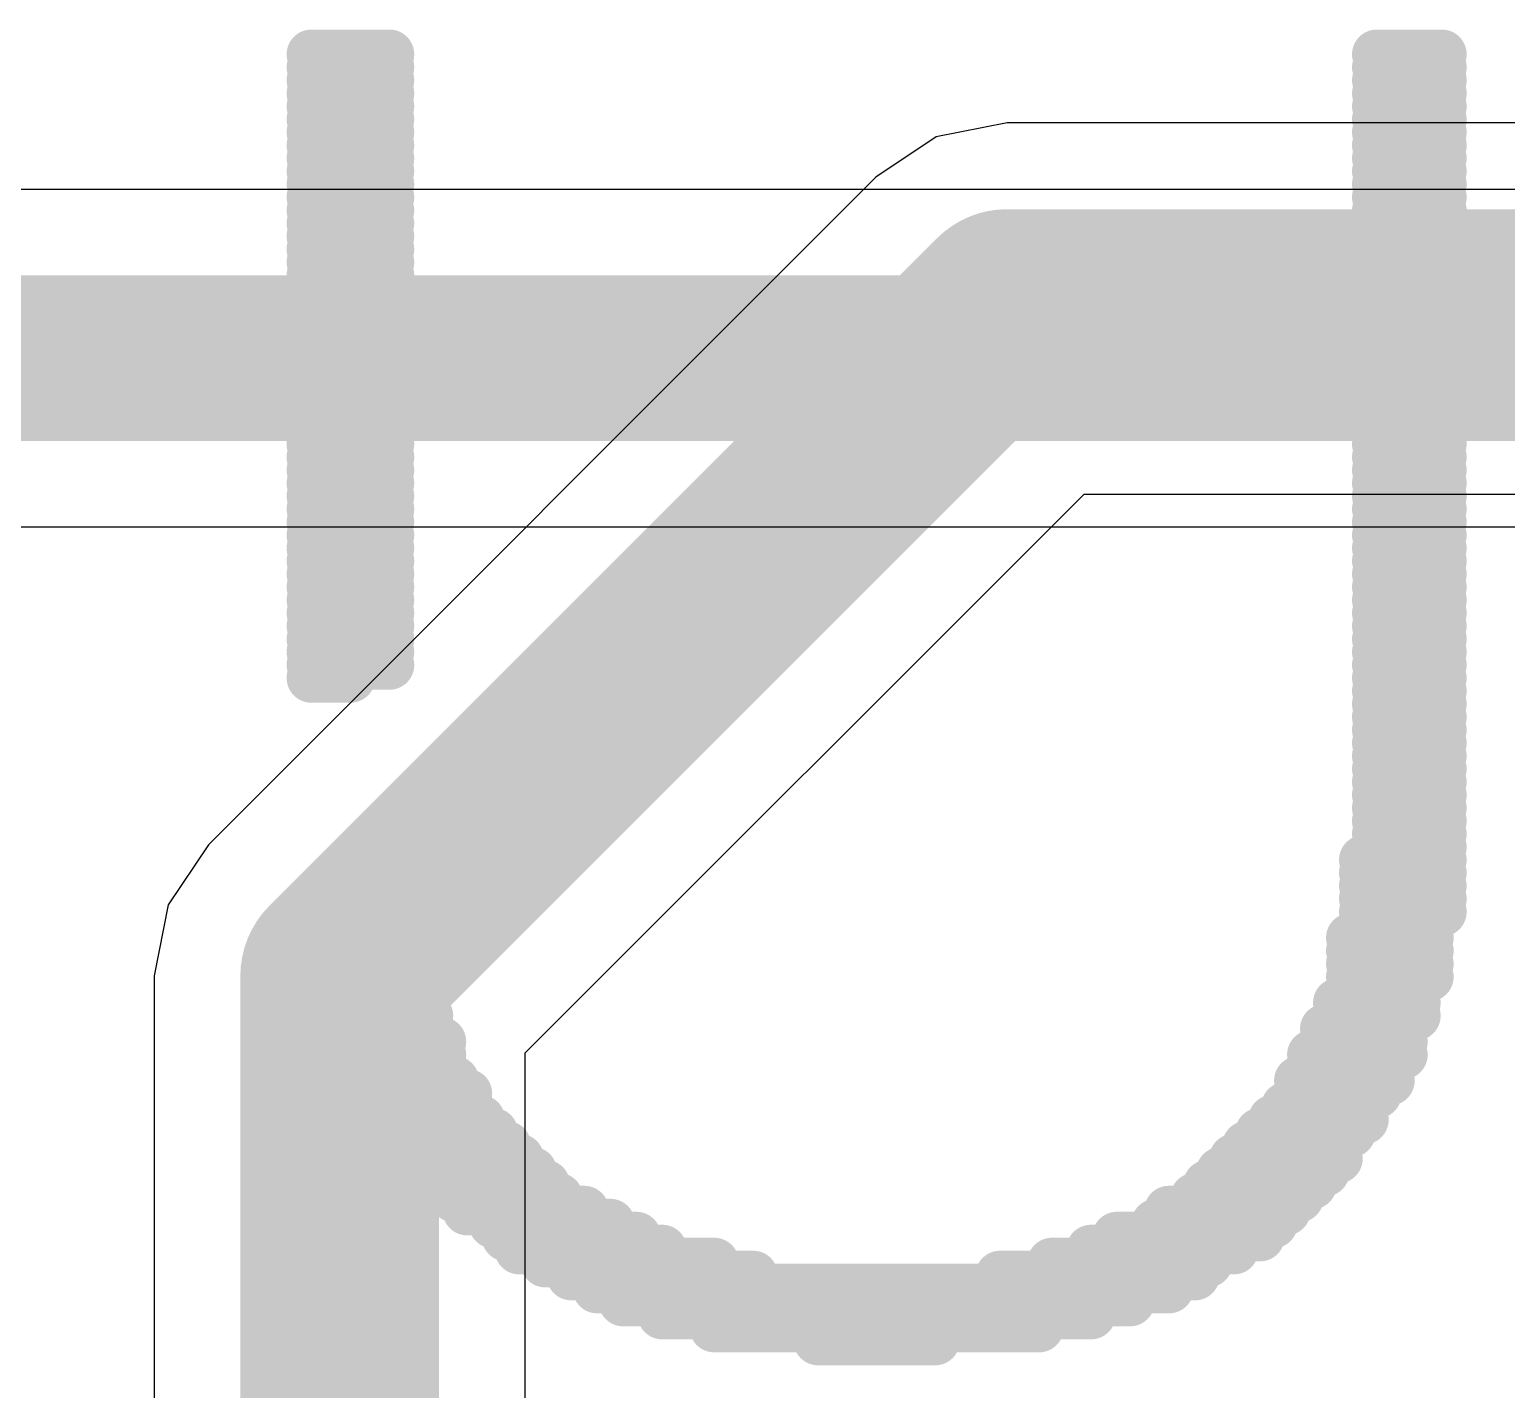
# Model space of a CAD drawing. Header units: inches. Extents: x -0.2 to 15.8, y 0 to 3.5.
# Drawn here: x 0.6359 to 0.7252, y 0.1697 to 0.2519 of the extents above; entities that cross this region are included whole.
import ezdxf

# ---------------------------------------------------------------- set-up
doc = ezdxf.new("R2010")
doc.units = ezdxf.units.IN
doc.header["$MEASUREMENT"] = 0
for name, color, linetype in [('Bottom Layer', 5, 'Continuous'), ('Bottom Overlay', 54, 'Continuous'), ('Signal_2', 76, 'Continuous')]:
    doc.layers.add(name, color=color, linetype=linetype)

msp = doc.modelspace()

# ---------------------------------------------------------------- linework, layer by layer
at = {"layer": 'Bottom Layer'}
for p, q in [((0.695001, 0.246216), (0.690709, 0.245362)), ((1.148355, 0.246216), (0.695001, 0.246216)), ((0.695001, 0.246216), (0.695001, 0.246216)), ((0.690709, 0.245362), (0.68707, 0.242931)), ((0.68707, 0.24293), (0.646737, 0.202597)), ((0.68707, 0.242931), (0.68707, 0.24293)), ((0.665883, 0.190021), (0.699646, 0.223784)), ((0.699646, 0.223784), (1.153, 0.223784)), ((0.646737, 0.202597), (0.644306, 0.198959)), ((0.644306, 0.198959), (0.643452, 0.194667)), ((0.643452, 0.194667), (0.643452, 0.194666)), ((0.643452, 0.194666), (0.643452, 0.136559)), ((0.665883, 0.136559), (0.665883, 0.190021))]:
    msp.add_line(p, q, dxfattribs=at)
for points in [[(0.654667, 0.194667, 0.012, 0.012, 0), (0.695001, 0.235, 0.012, 0.012, 0)], [(0.695001, 0.235, 0.012, 0.012, 0), (1.153001, 0.235, 0.012, 0.012, 0)], [(0.654667, 0.124, 0.012, 0.012, 0), (0.654667, 0.194667, 0.012, 0.012, 0)]]:
    msp.add_lwpolyline(points, format="xyseb", dxfattribs=at)
for points in [[(0.692001, 0.235, 0.006, 0.006, 1), (0.698001, 0.235, 0.006, 0.006, 1)], [(0.692001, 0.235, 0.006, 0.006, 1), (0.698001, 0.235, 0.006, 0.006, 1)], [(0.651667, 0.194667, 0.006, 0.006, 1), (0.657667, 0.194667, 0.006, 0.006, 1)], [(0.651667, 0.194667, 0.006, 0.006, 1), (0.657667, 0.194667, 0.006, 0.006, 1)]]:
    msp.add_lwpolyline(points, format="xyseb", close=True, dxfattribs=at)
at = {"layer": 'Bottom Overlay'}
for points in [[(0.652963, 0.250355, 0.003, 0.003, 0), (0.657674, 0.250355, 0.003, 0.003, 0)], [(0.717337, 0.250355, 0.003, 0.003, 0), (0.721262, 0.250355, 0.003, 0.003, 0)], [(0.652963, 0.24957, 0.003, 0.003, 0), (0.657674, 0.24957, 0.003, 0.003, 0)], [(0.717337, 0.24957, 0.003, 0.003, 0), (0.721262, 0.24957, 0.003, 0.003, 0)], [(0.652963, 0.248785, 0.003, 0.003, 0), (0.657674, 0.248785, 0.003, 0.003, 0)], [(0.717337, 0.248785, 0.003, 0.003, 0), (0.721262, 0.248785, 0.003, 0.003, 0)], [(0.652963, 0.248, 0.003, 0.003, 0), (0.657674, 0.248, 0.003, 0.003, 0)], [(0.717337, 0.248, 0.003, 0.003, 0), (0.721262, 0.248, 0.003, 0.003, 0)], [(0.652963, 0.247215, 0.003, 0.003, 0), (0.657674, 0.247215, 0.003, 0.003, 0)], [(0.717337, 0.247215, 0.003, 0.003, 0), (0.721262, 0.247215, 0.003, 0.003, 0)], [(0.652963, 0.24643, 0.003, 0.003, 0), (0.657674, 0.24643, 0.003, 0.003, 0)], [(0.717337, 0.24643, 0.003, 0.003, 0), (0.721262, 0.24643, 0.003, 0.003, 0)], [(0.652963, 0.245645, 0.003, 0.003, 0), (0.657674, 0.245645, 0.003, 0.003, 0)], [(0.652963, 0.24486, 0.003, 0.003, 0), (0.657674, 0.24486, 0.003, 0.003, 0)], [(0.717337, 0.245645, 0.003, 0.003, 0), (0.721262, 0.245645, 0.003, 0.003, 0)], [(0.717337, 0.24486, 0.003, 0.003, 0), (0.721262, 0.24486, 0.003, 0.003, 0)], [(0.652963, 0.244075, 0.003, 0.003, 0), (0.657674, 0.244075, 0.003, 0.003, 0)], [(0.717337, 0.244075, 0.003, 0.003, 0), (0.721262, 0.244075, 0.003, 0.003, 0)], [(0.652963, 0.24329, 0.003, 0.003, 0), (0.657674, 0.24329, 0.003, 0.003, 0)], [(0.717337, 0.24329, 0.003, 0.003, 0), (0.721262, 0.24329, 0.003, 0.003, 0)], [(0.652963, 0.242505, 0.003, 0.003, 0), (0.657674, 0.242505, 0.003, 0.003, 0)], [(0.717337, 0.242505, 0.003, 0.003, 0), (0.721262, 0.242505, 0.003, 0.003, 0)], [(0.652963, 0.24172, 0.003, 0.003, 0), (0.657674, 0.24172, 0.003, 0.003, 0)], [(0.717337, 0.24172, 0.003, 0.003, 0), (0.721262, 0.24172, 0.003, 0.003, 0)], [(0.652963, 0.240935, 0.003, 0.003, 0), (0.657674, 0.240935, 0.003, 0.003, 0)], [(0.717337, 0.240935, 0.003, 0.003, 0), (0.721262, 0.240935, 0.003, 0.003, 0)], [(0.652963, 0.24015, 0.003, 0.003, 0), (0.657674, 0.24015, 0.003, 0.003, 0)], [(0.717337, 0.24015, 0.003, 0.003, 0), (0.721262, 0.24015, 0.003, 0.003, 0)], [(0.652963, 0.239365, 0.003, 0.003, 0), (0.657674, 0.239365, 0.003, 0.003, 0)], [(0.652963, 0.238579, 0.003, 0.003, 0), (0.657674, 0.238579, 0.003, 0.003, 0)], [(0.717337, 0.239365, 0.003, 0.003, 0), (0.721262, 0.239365, 0.003, 0.003, 0)], [(0.652963, 0.237794, 0.003, 0.003, 0), (0.657674, 0.237794, 0.003, 0.003, 0)], [(0.652963, 0.237009, 0.003, 0.003, 0), (0.657674, 0.237009, 0.003, 0.003, 0)], [(0.652963, 0.236224, 0.003, 0.003, 0), (0.657674, 0.236224, 0.003, 0.003, 0)], [(0.652963, 0.235439, 0.003, 0.003, 0), (0.657674, 0.235439, 0.003, 0.003, 0)], [(0.652963, 0.234654, 0.003, 0.003, 0), (0.657674, 0.234654, 0.003, 0.003, 0)], [(0.652963, 0.233869, 0.003, 0.003, 0), (0.657674, 0.233869, 0.003, 0.003, 0)], [(0.652963, 0.233084, 0.003, 0.003, 0), (0.657674, 0.233084, 0.003, 0.003, 0)], [(0.652963, 0.232299, 0.003, 0.003, 0), (0.657674, 0.232299, 0.003, 0.003, 0)], [(0.652963, 0.231514, 0.003, 0.003, 0), (0.657674, 0.231514, 0.003, 0.003, 0)], [(0.652963, 0.230729, 0.003, 0.003, 0), (0.657674, 0.230729, 0.003, 0.003, 0)], [(0.652963, 0.229944, 0.003, 0.003, 0), (0.657674, 0.229944, 0.003, 0.003, 0)], [(0.652963, 0.229159, 0.003, 0.003, 0), (0.657674, 0.229159, 0.003, 0.003, 0)], [(0.652963, 0.228374, 0.003, 0.003, 0), (0.657674, 0.228374, 0.003, 0.003, 0)], [(0.717337, 0.228374, 0.003, 0.003, 0), (0.721262, 0.228374, 0.003, 0.003, 0)], [(0.652963, 0.227589, 0.003, 0.003, 0), (0.657674, 0.227589, 0.003, 0.003, 0)], [(0.717337, 0.227589, 0.003, 0.003, 0), (0.721262, 0.227589, 0.003, 0.003, 0)], [(0.652963, 0.226804, 0.003, 0.003, 0), (0.657674, 0.226804, 0.003, 0.003, 0)], [(0.717337, 0.226804, 0.003, 0.003, 0), (0.721262, 0.226804, 0.003, 0.003, 0)], [(0.652963, 0.226019, 0.003, 0.003, 0), (0.657674, 0.226019, 0.003, 0.003, 0)], [(0.652963, 0.225234, 0.003, 0.003, 0), (0.657674, 0.225234, 0.003, 0.003, 0)], [(0.717337, 0.226019, 0.003, 0.003, 0), (0.721262, 0.226019, 0.003, 0.003, 0)], [(0.717337, 0.225234, 0.003, 0.003, 0), (0.721262, 0.225234, 0.003, 0.003, 0)], [(0.652963, 0.224449, 0.003, 0.003, 0), (0.657674, 0.224449, 0.003, 0.003, 0)], [(0.717337, 0.224449, 0.003, 0.003, 0), (0.721262, 0.224449, 0.003, 0.003, 0)], [(0.652963, 0.223664, 0.003, 0.003, 0), (0.657674, 0.223664, 0.003, 0.003, 0)], [(0.717337, 0.223664, 0.003, 0.003, 0), (0.721262, 0.223664, 0.003, 0.003, 0)], [(0.652963, 0.222879, 0.003, 0.003, 0), (0.657674, 0.222879, 0.003, 0.003, 0)], [(0.717337, 0.222879, 0.003, 0.003, 0), (0.721262, 0.222879, 0.003, 0.003, 0)], [(0.652963, 0.222093, 0.003, 0.003, 0), (0.657674, 0.222093, 0.003, 0.003, 0)], [(0.717337, 0.222093, 0.003, 0.003, 0), (0.721262, 0.222093, 0.003, 0.003, 0)], [(0.652963, 0.221308, 0.003, 0.003, 0), (0.657674, 0.221308, 0.003, 0.003, 0)], [(0.717337, 0.221308, 0.003, 0.003, 0), (0.721262, 0.221308, 0.003, 0.003, 0)], [(0.652963, 0.220523, 0.003, 0.003, 0), (0.657674, 0.220523, 0.003, 0.003, 0)], [(0.717337, 0.220523, 0.003, 0.003, 0), (0.721262, 0.220523, 0.003, 0.003, 0)], [(0.652963, 0.219738, 0.003, 0.003, 0), (0.657674, 0.219738, 0.003, 0.003, 0)], [(0.652963, 0.218953, 0.003, 0.003, 0), (0.657674, 0.218953, 0.003, 0.003, 0)], [(0.717337, 0.219738, 0.003, 0.003, 0), (0.721262, 0.219738, 0.003, 0.003, 0)], [(0.717337, 0.218953, 0.003, 0.003, 0), (0.721262, 0.218953, 0.003, 0.003, 0)], [(0.652963, 0.218168, 0.003, 0.003, 0), (0.657674, 0.218168, 0.003, 0.003, 0)], [(0.717337, 0.218168, 0.003, 0.003, 0), (0.721262, 0.218168, 0.003, 0.003, 0)], [(0.652963, 0.217383, 0.003, 0.003, 0), (0.657674, 0.217383, 0.003, 0.003, 0)], [(0.717337, 0.217383, 0.003, 0.003, 0), (0.721262, 0.217383, 0.003, 0.003, 0)], [(0.652963, 0.216598, 0.003, 0.003, 0), (0.657674, 0.216598, 0.003, 0.003, 0)], [(0.717337, 0.216598, 0.003, 0.003, 0), (0.721262, 0.216598, 0.003, 0.003, 0)], [(0.652963, 0.215813, 0.003, 0.003, 0), (0.657674, 0.215813, 0.003, 0.003, 0)], [(0.717337, 0.215813, 0.003, 0.003, 0), (0.721262, 0.215813, 0.003, 0.003, 0)], [(0.652963, 0.215028, 0.003, 0.003, 0), (0.657674, 0.215028, 0.003, 0.003, 0)], [(0.717337, 0.215028, 0.003, 0.003, 0), (0.721262, 0.215028, 0.003, 0.003, 0)], [(0.652963, 0.214243, 0.003, 0.003, 0), (0.657674, 0.214243, 0.003, 0.003, 0)], [(0.717337, 0.214243, 0.003, 0.003, 0), (0.721262, 0.214243, 0.003, 0.003, 0)], [(0.652963, 0.213458, 0.003, 0.003, 0), (0.657674, 0.213458, 0.003, 0.003, 0)], [(0.652963, 0.212673, 0.003, 0.003, 0), (0.655318, 0.212673, 0.003, 0.003, 0)], [(0.717337, 0.213458, 0.003, 0.003, 0), (0.721262, 0.213458, 0.003, 0.003, 0)], [(0.717337, 0.212673, 0.003, 0.003, 0), (0.721262, 0.212673, 0.003, 0.003, 0)], [(0.717337, 0.211888, 0.003, 0.003, 0), (0.721262, 0.211888, 0.003, 0.003, 0)], [(0.717337, 0.211103, 0.003, 0.003, 0), (0.721262, 0.211103, 0.003, 0.003, 0)], [(0.717337, 0.210318, 0.003, 0.003, 0), (0.721262, 0.210318, 0.003, 0.003, 0)], [(0.717337, 0.209533, 0.003, 0.003, 0), (0.721262, 0.209533, 0.003, 0.003, 0)], [(0.717337, 0.208748, 0.003, 0.003, 0), (0.721262, 0.208748, 0.003, 0.003, 0)], [(0.717337, 0.207963, 0.003, 0.003, 0), (0.721262, 0.207963, 0.003, 0.003, 0)], [(0.717337, 0.207178, 0.003, 0.003, 0), (0.721262, 0.207178, 0.003, 0.003, 0)], [(0.717337, 0.206393, 0.003, 0.003, 0), (0.721262, 0.206393, 0.003, 0.003, 0)], [(0.717337, 0.205607, 0.003, 0.003, 0), (0.721262, 0.205607, 0.003, 0.003, 0)], [(0.717337, 0.204822, 0.003, 0.003, 0), (0.721262, 0.204822, 0.003, 0.003, 0)], [(0.717337, 0.204038, 0.003, 0.003, 0), (0.721262, 0.204038, 0.003, 0.003, 0)], [(0.717337, 0.203252, 0.003, 0.003, 0), (0.721262, 0.203252, 0.003, 0.003, 0)], [(0.717337, 0.202467, 0.003, 0.003, 0), (0.721262, 0.202467, 0.003, 0.003, 0)], [(0.716552, 0.201682, 0.003, 0.003, 0), (0.721262, 0.201682, 0.003, 0.003, 0)], [(0.716552, 0.200897, 0.003, 0.003, 0), (0.721262, 0.200897, 0.003, 0.003, 0)], [(0.653748, 0.199327, 0.003, 0.003, 0), (0.657674, 0.199327, 0.003, 0.003, 0)], [(0.655318, 0.200112, 0.003, 0.003, 0), (0.657674, 0.200112, 0.003, 0.003, 0)], [(0.716552, 0.200112, 0.003, 0.003, 0), (0.721262, 0.200112, 0.003, 0.003, 0)], [(0.716552, 0.199327, 0.003, 0.003, 0), (0.721262, 0.199327, 0.003, 0.003, 0)], [(0.653748, 0.198542, 0.003, 0.003, 0), (0.657674, 0.198542, 0.003, 0.003, 0)], [(0.716552, 0.198542, 0.003, 0.003, 0), (0.721262, 0.198542, 0.003, 0.003, 0)], [(0.653748, 0.197757, 0.003, 0.003, 0), (0.658458, 0.197757, 0.003, 0.003, 0)], [(0.716552, 0.197757, 0.003, 0.003, 0), (0.720477, 0.197757, 0.003, 0.003, 0)], [(0.653748, 0.196972, 0.003, 0.003, 0), (0.658458, 0.196972, 0.003, 0.003, 0)], [(0.715767, 0.196972, 0.003, 0.003, 0), (0.720477, 0.196972, 0.003, 0.003, 0)], [(0.653748, 0.196187, 0.003, 0.003, 0), (0.658458, 0.196187, 0.003, 0.003, 0)], [(0.715767, 0.196187, 0.003, 0.003, 0), (0.720477, 0.196187, 0.003, 0.003, 0)], [(0.654533, 0.195402, 0.003, 0.003, 0), (0.658458, 0.195402, 0.003, 0.003, 0)], [(0.715767, 0.195402, 0.003, 0.003, 0), (0.720477, 0.195402, 0.003, 0.003, 0)], [(0.654533, 0.194617, 0.003, 0.003, 0), (0.659243, 0.194617, 0.003, 0.003, 0)], [(0.715767, 0.194617, 0.003, 0.003, 0), (0.720477, 0.194617, 0.003, 0.003, 0)], [(0.654533, 0.193832, 0.003, 0.003, 0), (0.659243, 0.193832, 0.003, 0.003, 0)], [(0.654533, 0.193047, 0.003, 0.003, 0), (0.659243, 0.193047, 0.003, 0.003, 0)], [(0.714982, 0.193047, 0.003, 0.003, 0), (0.719692, 0.193047, 0.003, 0.003, 0)], [(0.715767, 0.193832, 0.003, 0.003, 0), (0.719692, 0.193832, 0.003, 0.003, 0)], [(0.655318, 0.192262, 0.003, 0.003, 0), (0.660029, 0.192262, 0.003, 0.003, 0)], [(0.714982, 0.192262, 0.003, 0.003, 0), (0.719692, 0.192262, 0.003, 0.003, 0)], [(0.655318, 0.191477, 0.003, 0.003, 0), (0.660029, 0.191477, 0.003, 0.003, 0)], [(0.714197, 0.191477, 0.003, 0.003, 0), (0.718907, 0.191477, 0.003, 0.003, 0)], [(0.655318, 0.190692, 0.003, 0.003, 0), (0.660814, 0.190692, 0.003, 0.003, 0)], [(0.714197, 0.190692, 0.003, 0.003, 0), (0.718907, 0.190692, 0.003, 0.003, 0)], [(0.656103, 0.189907, 0.003, 0.003, 0), (0.660814, 0.189907, 0.003, 0.003, 0)], [(0.713412, 0.189907, 0.003, 0.003, 0), (0.718907, 0.189907, 0.003, 0.003, 0)], [(0.656103, 0.189122, 0.003, 0.003, 0), (0.660814, 0.189122, 0.003, 0.003, 0)], [(0.713412, 0.189122, 0.003, 0.003, 0), (0.718122, 0.189122, 0.003, 0.003, 0)], [(0.656888, 0.188336, 0.003, 0.003, 0), (0.661599, 0.188336, 0.003, 0.003, 0)], [(0.712627, 0.188336, 0.003, 0.003, 0), (0.718122, 0.188336, 0.003, 0.003, 0)], [(0.656888, 0.187552, 0.003, 0.003, 0), (0.662384, 0.187552, 0.003, 0.003, 0)], [(0.712627, 0.187552, 0.003, 0.003, 0), (0.717337, 0.187552, 0.003, 0.003, 0)], [(0.657674, 0.186766, 0.003, 0.003, 0), (0.662384, 0.186766, 0.003, 0.003, 0)], [(0.658458, 0.185981, 0.003, 0.003, 0), (0.663169, 0.185981, 0.003, 0.003, 0)], [(0.711057, 0.185981, 0.003, 0.003, 0), (0.716552, 0.185981, 0.003, 0.003, 0)], [(0.711842, 0.186766, 0.003, 0.003, 0), (0.716552, 0.186766, 0.003, 0.003, 0)], [(0.658458, 0.185196, 0.003, 0.003, 0), (0.663954, 0.185196, 0.003, 0.003, 0)], [(0.710271, 0.185196, 0.003, 0.003, 0), (0.715767, 0.185196, 0.003, 0.003, 0)], [(0.659243, 0.184411, 0.003, 0.003, 0), (0.664739, 0.184411, 0.003, 0.003, 0)], [(0.709486, 0.184411, 0.003, 0.003, 0), (0.714982, 0.184411, 0.003, 0.003, 0)], [(0.660029, 0.183626, 0.003, 0.003, 0), (0.665524, 0.183626, 0.003, 0.003, 0)], [(0.708701, 0.183626, 0.003, 0.003, 0), (0.714982, 0.183626, 0.003, 0.003, 0)], [(0.660814, 0.182841, 0.003, 0.003, 0), (0.666309, 0.182841, 0.003, 0.003, 0)], [(0.707916, 0.182841, 0.003, 0.003, 0), (0.714197, 0.182841, 0.003, 0.003, 0)], [(0.660814, 0.182056, 0.003, 0.003, 0), (0.667094, 0.182056, 0.003, 0.003, 0)], [(0.707131, 0.182056, 0.003, 0.003, 0), (0.713412, 0.182056, 0.003, 0.003, 0)], [(0.661599, 0.181271, 0.003, 0.003, 0), (0.667879, 0.181271, 0.003, 0.003, 0)], [(0.706346, 0.181271, 0.003, 0.003, 0), (0.712627, 0.181271, 0.003, 0.003, 0)], [(0.662384, 0.180486, 0.003, 0.003, 0), (0.669449, 0.180486, 0.003, 0.003, 0)], [(0.663954, 0.179701, 0.003, 0.003, 0), (0.671019, 0.179701, 0.003, 0.003, 0)], [(0.703991, 0.179701, 0.003, 0.003, 0), (0.711057, 0.179701, 0.003, 0.003, 0)], [(0.704776, 0.180486, 0.003, 0.003, 0), (0.711842, 0.180486, 0.003, 0.003, 0)], [(0.664739, 0.178916, 0.003, 0.003, 0), (0.672589, 0.178916, 0.003, 0.003, 0)], [(0.701636, 0.178916, 0.003, 0.003, 0), (0.710271, 0.178916, 0.003, 0.003, 0)], [(0.665524, 0.178131, 0.003, 0.003, 0), (0.674159, 0.178131, 0.003, 0.003, 0)], [(0.700066, 0.178131, 0.003, 0.003, 0), (0.708701, 0.178131, 0.003, 0.003, 0)], [(0.667094, 0.177346, 0.003, 0.003, 0), (0.6773, 0.177346, 0.003, 0.003, 0)], [(0.697711, 0.177346, 0.003, 0.003, 0), (0.707131, 0.177346, 0.003, 0.003, 0)], [(0.668664, 0.176561, 0.003, 0.003, 0), (0.679655, 0.176561, 0.003, 0.003, 0)], [(0.694571, 0.176561, 0.003, 0.003, 0), (0.706346, 0.176561, 0.003, 0.003, 0)], [(0.670234, 0.175776, 0.003, 0.003, 0), (0.704776, 0.175776, 0.003, 0.003, 0)], [(0.671804, 0.174991, 0.003, 0.003, 0), (0.702421, 0.174991, 0.003, 0.003, 0)], [(0.674159, 0.174206, 0.003, 0.003, 0), (0.700066, 0.174206, 0.003, 0.003, 0)], [(0.6773, 0.173421, 0.003, 0.003, 0), (0.696926, 0.173421, 0.003, 0.003, 0)], [(0.68358, 0.172636, 0.003, 0.003, 0), (0.690645, 0.172636, 0.003, 0.003, 0)]]:
    msp.add_lwpolyline(points, format="xyseb", dxfattribs=at)
for points in [[(0.652213, 0.250355, 0.0015, 0.0015, 1), (0.653713, 0.250355, 0.0015, 0.0015, 1)], [(0.656923, 0.250355, 0.0015, 0.0015, 1), (0.658424, 0.250355, 0.0015, 0.0015, 1)], [(0.716587, 0.250355, 0.0015, 0.0015, 1), (0.718087, 0.250355, 0.0015, 0.0015, 1)], [(0.720512, 0.250355, 0.0015, 0.0015, 1), (0.722012, 0.250355, 0.0015, 0.0015, 1)], [(0.652213, 0.24957, 0.0015, 0.0015, 1), (0.653713, 0.24957, 0.0015, 0.0015, 1)], [(0.656923, 0.24957, 0.0015, 0.0015, 1), (0.658424, 0.24957, 0.0015, 0.0015, 1)], [(0.716587, 0.24957, 0.0015, 0.0015, 1), (0.718087, 0.24957, 0.0015, 0.0015, 1)], [(0.720512, 0.24957, 0.0015, 0.0015, 1), (0.722012, 0.24957, 0.0015, 0.0015, 1)], [(0.652213, 0.248785, 0.0015, 0.0015, 1), (0.653713, 0.248785, 0.0015, 0.0015, 1)], [(0.656923, 0.248785, 0.0015, 0.0015, 1), (0.658424, 0.248785, 0.0015, 0.0015, 1)], [(0.716587, 0.248785, 0.0015, 0.0015, 1), (0.718087, 0.248785, 0.0015, 0.0015, 1)], [(0.720512, 0.248785, 0.0015, 0.0015, 1), (0.722012, 0.248785, 0.0015, 0.0015, 1)], [(0.652213, 0.248, 0.0015, 0.0015, 1), (0.653713, 0.248, 0.0015, 0.0015, 1)], [(0.656923, 0.248, 0.0015, 0.0015, 1), (0.658424, 0.248, 0.0015, 0.0015, 1)], [(0.716587, 0.248, 0.0015, 0.0015, 1), (0.718087, 0.248, 0.0015, 0.0015, 1)], [(0.720512, 0.248, 0.0015, 0.0015, 1), (0.722012, 0.248, 0.0015, 0.0015, 1)], [(0.652213, 0.247215, 0.0015, 0.0015, 1), (0.653713, 0.247215, 0.0015, 0.0015, 1)], [(0.656923, 0.247215, 0.0015, 0.0015, 1), (0.658424, 0.247215, 0.0015, 0.0015, 1)], [(0.716587, 0.247215, 0.0015, 0.0015, 1), (0.718087, 0.247215, 0.0015, 0.0015, 1)], [(0.720512, 0.247215, 0.0015, 0.0015, 1), (0.722012, 0.247215, 0.0015, 0.0015, 1)], [(0.652213, 0.24643, 0.0015, 0.0015, 1), (0.653713, 0.24643, 0.0015, 0.0015, 1)], [(0.656923, 0.24643, 0.0015, 0.0015, 1), (0.658424, 0.24643, 0.0015, 0.0015, 1)], [(0.716587, 0.24643, 0.0015, 0.0015, 1), (0.718087, 0.24643, 0.0015, 0.0015, 1)], [(0.720512, 0.24643, 0.0015, 0.0015, 1), (0.722012, 0.24643, 0.0015, 0.0015, 1)], [(0.652213, 0.245645, 0.0015, 0.0015, 1), (0.653713, 0.245645, 0.0015, 0.0015, 1)], [(0.652213, 0.24486, 0.0015, 0.0015, 1), (0.653713, 0.24486, 0.0015, 0.0015, 1)], [(0.656923, 0.245645, 0.0015, 0.0015, 1), (0.658424, 0.245645, 0.0015, 0.0015, 1)], [(0.656923, 0.24486, 0.0015, 0.0015, 1), (0.658424, 0.24486, 0.0015, 0.0015, 1)], [(0.716587, 0.245645, 0.0015, 0.0015, 1), (0.718087, 0.245645, 0.0015, 0.0015, 1)], [(0.716587, 0.24486, 0.0015, 0.0015, 1), (0.718087, 0.24486, 0.0015, 0.0015, 1)], [(0.720512, 0.245645, 0.0015, 0.0015, 1), (0.722012, 0.245645, 0.0015, 0.0015, 1)], [(0.720512, 0.24486, 0.0015, 0.0015, 1), (0.722012, 0.24486, 0.0015, 0.0015, 1)], [(0.652213, 0.244075, 0.0015, 0.0015, 1), (0.653713, 0.244075, 0.0015, 0.0015, 1)], [(0.656923, 0.244075, 0.0015, 0.0015, 1), (0.658424, 0.244075, 0.0015, 0.0015, 1)], [(0.716587, 0.244075, 0.0015, 0.0015, 1), (0.718087, 0.244075, 0.0015, 0.0015, 1)], [(0.720512, 0.244075, 0.0015, 0.0015, 1), (0.722012, 0.244075, 0.0015, 0.0015, 1)], [(0.652213, 0.24329, 0.0015, 0.0015, 1), (0.653713, 0.24329, 0.0015, 0.0015, 1)], [(0.656923, 0.24329, 0.0015, 0.0015, 1), (0.658424, 0.24329, 0.0015, 0.0015, 1)], [(0.716587, 0.24329, 0.0015, 0.0015, 1), (0.718087, 0.24329, 0.0015, 0.0015, 1)], [(0.720512, 0.24329, 0.0015, 0.0015, 1), (0.722012, 0.24329, 0.0015, 0.0015, 1)], [(0.652213, 0.242505, 0.0015, 0.0015, 1), (0.653713, 0.242505, 0.0015, 0.0015, 1)], [(0.656923, 0.242505, 0.0015, 0.0015, 1), (0.658424, 0.242505, 0.0015, 0.0015, 1)], [(0.716587, 0.242505, 0.0015, 0.0015, 1), (0.718087, 0.242505, 0.0015, 0.0015, 1)], [(0.720512, 0.242505, 0.0015, 0.0015, 1), (0.722012, 0.242505, 0.0015, 0.0015, 1)], [(0.652213, 0.24172, 0.0015, 0.0015, 1), (0.653713, 0.24172, 0.0015, 0.0015, 1)], [(0.656923, 0.24172, 0.0015, 0.0015, 1), (0.658424, 0.24172, 0.0015, 0.0015, 1)], [(0.716587, 0.24172, 0.0015, 0.0015, 1), (0.718087, 0.24172, 0.0015, 0.0015, 1)], [(0.720512, 0.24172, 0.0015, 0.0015, 1), (0.722012, 0.24172, 0.0015, 0.0015, 1)], [(0.652213, 0.240935, 0.0015, 0.0015, 1), (0.653713, 0.240935, 0.0015, 0.0015, 1)], [(0.656923, 0.240935, 0.0015, 0.0015, 1), (0.658424, 0.240935, 0.0015, 0.0015, 1)], [(0.716587, 0.240935, 0.0015, 0.0015, 1), (0.718087, 0.240935, 0.0015, 0.0015, 1)], [(0.720512, 0.240935, 0.0015, 0.0015, 1), (0.722012, 0.240935, 0.0015, 0.0015, 1)], [(0.652213, 0.24015, 0.0015, 0.0015, 1), (0.653713, 0.24015, 0.0015, 0.0015, 1)], [(0.656923, 0.24015, 0.0015, 0.0015, 1), (0.658424, 0.24015, 0.0015, 0.0015, 1)], [(0.716587, 0.24015, 0.0015, 0.0015, 1), (0.718087, 0.24015, 0.0015, 0.0015, 1)], [(0.720512, 0.24015, 0.0015, 0.0015, 1), (0.722012, 0.24015, 0.0015, 0.0015, 1)], [(0.652213, 0.239365, 0.0015, 0.0015, 1), (0.653713, 0.239365, 0.0015, 0.0015, 1)], [(0.652213, 0.238579, 0.0015, 0.0015, 1), (0.653713, 0.238579, 0.0015, 0.0015, 1)], [(0.656923, 0.239365, 0.0015, 0.0015, 1), (0.658424, 0.239365, 0.0015, 0.0015, 1)], [(0.656923, 0.238579, 0.0015, 0.0015, 1), (0.658424, 0.238579, 0.0015, 0.0015, 1)], [(0.716587, 0.239365, 0.0015, 0.0015, 1), (0.718087, 0.239365, 0.0015, 0.0015, 1)], [(0.720512, 0.239365, 0.0015, 0.0015, 1), (0.722012, 0.239365, 0.0015, 0.0015, 1)], [(0.652213, 0.237794, 0.0015, 0.0015, 1), (0.653713, 0.237794, 0.0015, 0.0015, 1)], [(0.656923, 0.237794, 0.0015, 0.0015, 1), (0.658424, 0.237794, 0.0015, 0.0015, 1)], [(0.652213, 0.237009, 0.0015, 0.0015, 1), (0.653713, 0.237009, 0.0015, 0.0015, 1)], [(0.656923, 0.237009, 0.0015, 0.0015, 1), (0.658424, 0.237009, 0.0015, 0.0015, 1)], [(0.652213, 0.236224, 0.0015, 0.0015, 1), (0.653713, 0.236224, 0.0015, 0.0015, 1)], [(0.656923, 0.236224, 0.0015, 0.0015, 1), (0.658424, 0.236224, 0.0015, 0.0015, 1)], [(0.652213, 0.235439, 0.0015, 0.0015, 1), (0.653713, 0.235439, 0.0015, 0.0015, 1)], [(0.656923, 0.235439, 0.0015, 0.0015, 1), (0.658424, 0.235439, 0.0015, 0.0015, 1)], [(0.652213, 0.234654, 0.0015, 0.0015, 1), (0.653713, 0.234654, 0.0015, 0.0015, 1)], [(0.656923, 0.234654, 0.0015, 0.0015, 1), (0.658424, 0.234654, 0.0015, 0.0015, 1)], [(0.652213, 0.233869, 0.0015, 0.0015, 1), (0.653713, 0.233869, 0.0015, 0.0015, 1)], [(0.656923, 0.233869, 0.0015, 0.0015, 1), (0.658424, 0.233869, 0.0015, 0.0015, 1)], [(0.652213, 0.233084, 0.0015, 0.0015, 1), (0.653713, 0.233084, 0.0015, 0.0015, 1)], [(0.656923, 0.233084, 0.0015, 0.0015, 1), (0.658424, 0.233084, 0.0015, 0.0015, 1)], [(0.652213, 0.232299, 0.0015, 0.0015, 1), (0.653713, 0.232299, 0.0015, 0.0015, 1)], [(0.652213, 0.231514, 0.0015, 0.0015, 1), (0.653713, 0.231514, 0.0015, 0.0015, 1)], [(0.656923, 0.232299, 0.0015, 0.0015, 1), (0.658424, 0.232299, 0.0015, 0.0015, 1)], [(0.656923, 0.231514, 0.0015, 0.0015, 1), (0.658424, 0.231514, 0.0015, 0.0015, 1)], [(0.652213, 0.230729, 0.0015, 0.0015, 1), (0.653713, 0.230729, 0.0015, 0.0015, 1)], [(0.656923, 0.230729, 0.0015, 0.0015, 1), (0.658424, 0.230729, 0.0015, 0.0015, 1)], [(0.652213, 0.229944, 0.0015, 0.0015, 1), (0.653713, 0.229944, 0.0015, 0.0015, 1)], [(0.656923, 0.229944, 0.0015, 0.0015, 1), (0.658424, 0.229944, 0.0015, 0.0015, 1)], [(0.652213, 0.229159, 0.0015, 0.0015, 1), (0.653713, 0.229159, 0.0015, 0.0015, 1)], [(0.656923, 0.229159, 0.0015, 0.0015, 1), (0.658424, 0.229159, 0.0015, 0.0015, 1)], [(0.652213, 0.228374, 0.0015, 0.0015, 1), (0.653713, 0.228374, 0.0015, 0.0015, 1)], [(0.656923, 0.228374, 0.0015, 0.0015, 1), (0.658424, 0.228374, 0.0015, 0.0015, 1)], [(0.716587, 0.228374, 0.0015, 0.0015, 1), (0.718087, 0.228374, 0.0015, 0.0015, 1)], [(0.720512, 0.228374, 0.0015, 0.0015, 1), (0.722012, 0.228374, 0.0015, 0.0015, 1)], [(0.652213, 0.227589, 0.0015, 0.0015, 1), (0.653713, 0.227589, 0.0015, 0.0015, 1)], [(0.656923, 0.227589, 0.0015, 0.0015, 1), (0.658424, 0.227589, 0.0015, 0.0015, 1)], [(0.716587, 0.227589, 0.0015, 0.0015, 1), (0.718087, 0.227589, 0.0015, 0.0015, 1)], [(0.720512, 0.227589, 0.0015, 0.0015, 1), (0.722012, 0.227589, 0.0015, 0.0015, 1)], [(0.652213, 0.226804, 0.0015, 0.0015, 1), (0.653713, 0.226804, 0.0015, 0.0015, 1)], [(0.656923, 0.226804, 0.0015, 0.0015, 1), (0.658424, 0.226804, 0.0015, 0.0015, 1)], [(0.716587, 0.226804, 0.0015, 0.0015, 1), (0.718087, 0.226804, 0.0015, 0.0015, 1)], [(0.720512, 0.226804, 0.0015, 0.0015, 1), (0.722012, 0.226804, 0.0015, 0.0015, 1)], [(0.652213, 0.226019, 0.0015, 0.0015, 1), (0.653713, 0.226019, 0.0015, 0.0015, 1)], [(0.652213, 0.225234, 0.0015, 0.0015, 1), (0.653713, 0.225234, 0.0015, 0.0015, 1)], [(0.656923, 0.226019, 0.0015, 0.0015, 1), (0.658424, 0.226019, 0.0015, 0.0015, 1)], [(0.656923, 0.225234, 0.0015, 0.0015, 1), (0.658424, 0.225234, 0.0015, 0.0015, 1)], [(0.716587, 0.226019, 0.0015, 0.0015, 1), (0.718087, 0.226019, 0.0015, 0.0015, 1)], [(0.716587, 0.225234, 0.0015, 0.0015, 1), (0.718087, 0.225234, 0.0015, 0.0015, 1)], [(0.720512, 0.226019, 0.0015, 0.0015, 1), (0.722012, 0.226019, 0.0015, 0.0015, 1)], [(0.720512, 0.225234, 0.0015, 0.0015, 1), (0.722012, 0.225234, 0.0015, 0.0015, 1)], [(0.652213, 0.224449, 0.0015, 0.0015, 1), (0.653713, 0.224449, 0.0015, 0.0015, 1)], [(0.656923, 0.224449, 0.0015, 0.0015, 1), (0.658424, 0.224449, 0.0015, 0.0015, 1)], [(0.716587, 0.224449, 0.0015, 0.0015, 1), (0.718087, 0.224449, 0.0015, 0.0015, 1)], [(0.720512, 0.224449, 0.0015, 0.0015, 1), (0.722012, 0.224449, 0.0015, 0.0015, 1)], [(0.652213, 0.223664, 0.0015, 0.0015, 1), (0.653713, 0.223664, 0.0015, 0.0015, 1)], [(0.656923, 0.223664, 0.0015, 0.0015, 1), (0.658424, 0.223664, 0.0015, 0.0015, 1)], [(0.716587, 0.223664, 0.0015, 0.0015, 1), (0.718087, 0.223664, 0.0015, 0.0015, 1)], [(0.720512, 0.223664, 0.0015, 0.0015, 1), (0.722012, 0.223664, 0.0015, 0.0015, 1)], [(0.652213, 0.222879, 0.0015, 0.0015, 1), (0.653713, 0.222879, 0.0015, 0.0015, 1)], [(0.656923, 0.222879, 0.0015, 0.0015, 1), (0.658424, 0.222879, 0.0015, 0.0015, 1)], [(0.716587, 0.222879, 0.0015, 0.0015, 1), (0.718087, 0.222879, 0.0015, 0.0015, 1)], [(0.720512, 0.222879, 0.0015, 0.0015, 1), (0.722012, 0.222879, 0.0015, 0.0015, 1)], [(0.652213, 0.222093, 0.0015, 0.0015, 1), (0.653713, 0.222093, 0.0015, 0.0015, 1)], [(0.656923, 0.222093, 0.0015, 0.0015, 1), (0.658424, 0.222093, 0.0015, 0.0015, 1)], [(0.716587, 0.222093, 0.0015, 0.0015, 1), (0.718087, 0.222093, 0.0015, 0.0015, 1)], [(0.720512, 0.222093, 0.0015, 0.0015, 1), (0.722012, 0.222093, 0.0015, 0.0015, 1)], [(0.652213, 0.221308, 0.0015, 0.0015, 1), (0.653713, 0.221308, 0.0015, 0.0015, 1)], [(0.656923, 0.221308, 0.0015, 0.0015, 1), (0.658424, 0.221308, 0.0015, 0.0015, 1)], [(0.716587, 0.221308, 0.0015, 0.0015, 1), (0.718087, 0.221308, 0.0015, 0.0015, 1)], [(0.720512, 0.221308, 0.0015, 0.0015, 1), (0.722012, 0.221308, 0.0015, 0.0015, 1)], [(0.652213, 0.220523, 0.0015, 0.0015, 1), (0.653713, 0.220523, 0.0015, 0.0015, 1)], [(0.656923, 0.220523, 0.0015, 0.0015, 1), (0.658424, 0.220523, 0.0015, 0.0015, 1)], [(0.716587, 0.220523, 0.0015, 0.0015, 1), (0.718087, 0.220523, 0.0015, 0.0015, 1)], [(0.720512, 0.220523, 0.0015, 0.0015, 1), (0.722012, 0.220523, 0.0015, 0.0015, 1)], [(0.652213, 0.219738, 0.0015, 0.0015, 1), (0.653713, 0.219738, 0.0015, 0.0015, 1)], [(0.652213, 0.218953, 0.0015, 0.0015, 1), (0.653713, 0.218953, 0.0015, 0.0015, 1)], [(0.656923, 0.219738, 0.0015, 0.0015, 1), (0.658424, 0.219738, 0.0015, 0.0015, 1)], [(0.656923, 0.218953, 0.0015, 0.0015, 1), (0.658424, 0.218953, 0.0015, 0.0015, 1)], [(0.716587, 0.219738, 0.0015, 0.0015, 1), (0.718087, 0.219738, 0.0015, 0.0015, 1)], [(0.716587, 0.218953, 0.0015, 0.0015, 1), (0.718087, 0.218953, 0.0015, 0.0015, 1)], [(0.720512, 0.219738, 0.0015, 0.0015, 1), (0.722012, 0.219738, 0.0015, 0.0015, 1)], [(0.720512, 0.218953, 0.0015, 0.0015, 1), (0.722012, 0.218953, 0.0015, 0.0015, 1)], [(0.652213, 0.218168, 0.0015, 0.0015, 1), (0.653713, 0.218168, 0.0015, 0.0015, 1)], [(0.656923, 0.218168, 0.0015, 0.0015, 1), (0.658424, 0.218168, 0.0015, 0.0015, 1)], [(0.716587, 0.218168, 0.0015, 0.0015, 1), (0.718087, 0.218168, 0.0015, 0.0015, 1)], [(0.720512, 0.218168, 0.0015, 0.0015, 1), (0.722012, 0.218168, 0.0015, 0.0015, 1)], [(0.652213, 0.217383, 0.0015, 0.0015, 1), (0.653713, 0.217383, 0.0015, 0.0015, 1)], [(0.656923, 0.217383, 0.0015, 0.0015, 1), (0.658424, 0.217383, 0.0015, 0.0015, 1)], [(0.716587, 0.217383, 0.0015, 0.0015, 1), (0.718087, 0.217383, 0.0015, 0.0015, 1)], [(0.720512, 0.217383, 0.0015, 0.0015, 1), (0.722012, 0.217383, 0.0015, 0.0015, 1)], [(0.652213, 0.216598, 0.0015, 0.0015, 1), (0.653713, 0.216598, 0.0015, 0.0015, 1)], [(0.656923, 0.216598, 0.0015, 0.0015, 1), (0.658424, 0.216598, 0.0015, 0.0015, 1)], [(0.716587, 0.216598, 0.0015, 0.0015, 1), (0.718087, 0.216598, 0.0015, 0.0015, 1)], [(0.720512, 0.216598, 0.0015, 0.0015, 1), (0.722012, 0.216598, 0.0015, 0.0015, 1)], [(0.652213, 0.215813, 0.0015, 0.0015, 1), (0.653713, 0.215813, 0.0015, 0.0015, 1)], [(0.656923, 0.215813, 0.0015, 0.0015, 1), (0.658424, 0.215813, 0.0015, 0.0015, 1)], [(0.716587, 0.215813, 0.0015, 0.0015, 1), (0.718087, 0.215813, 0.0015, 0.0015, 1)], [(0.720512, 0.215813, 0.0015, 0.0015, 1), (0.722012, 0.215813, 0.0015, 0.0015, 1)], [(0.652213, 0.215028, 0.0015, 0.0015, 1), (0.653713, 0.215028, 0.0015, 0.0015, 1)], [(0.656923, 0.215028, 0.0015, 0.0015, 1), (0.658424, 0.215028, 0.0015, 0.0015, 1)], [(0.716587, 0.215028, 0.0015, 0.0015, 1), (0.718087, 0.215028, 0.0015, 0.0015, 1)], [(0.720512, 0.215028, 0.0015, 0.0015, 1), (0.722012, 0.215028, 0.0015, 0.0015, 1)], [(0.652213, 0.214243, 0.0015, 0.0015, 1), (0.653713, 0.214243, 0.0015, 0.0015, 1)], [(0.656923, 0.214243, 0.0015, 0.0015, 1), (0.658424, 0.214243, 0.0015, 0.0015, 1)], [(0.716587, 0.214243, 0.0015, 0.0015, 1), (0.718087, 0.214243, 0.0015, 0.0015, 1)], [(0.720512, 0.214243, 0.0015, 0.0015, 1), (0.722012, 0.214243, 0.0015, 0.0015, 1)], [(0.652213, 0.213458, 0.0015, 0.0015, 1), (0.653713, 0.213458, 0.0015, 0.0015, 1)], [(0.652213, 0.212673, 0.0015, 0.0015, 1), (0.653713, 0.212673, 0.0015, 0.0015, 1)], [(0.654568, 0.212673, 0.0015, 0.0015, 1), (0.656068, 0.212673, 0.0015, 0.0015, 1)], [(0.656923, 0.213458, 0.0015, 0.0015, 1), (0.658424, 0.213458, 0.0015, 0.0015, 1)], [(0.716587, 0.213458, 0.0015, 0.0015, 1), (0.718087, 0.213458, 0.0015, 0.0015, 1)], [(0.716587, 0.212673, 0.0015, 0.0015, 1), (0.718087, 0.212673, 0.0015, 0.0015, 1)], [(0.720512, 0.213458, 0.0015, 0.0015, 1), (0.722012, 0.213458, 0.0015, 0.0015, 1)], [(0.720512, 0.212673, 0.0015, 0.0015, 1), (0.722012, 0.212673, 0.0015, 0.0015, 1)], [(0.716587, 0.211888, 0.0015, 0.0015, 1), (0.718087, 0.211888, 0.0015, 0.0015, 1)], [(0.720512, 0.211888, 0.0015, 0.0015, 1), (0.722012, 0.211888, 0.0015, 0.0015, 1)], [(0.716587, 0.211103, 0.0015, 0.0015, 1), (0.718087, 0.211103, 0.0015, 0.0015, 1)], [(0.720512, 0.211103, 0.0015, 0.0015, 1), (0.722012, 0.211103, 0.0015, 0.0015, 1)], [(0.716587, 0.210318, 0.0015, 0.0015, 1), (0.718087, 0.210318, 0.0015, 0.0015, 1)], [(0.720512, 0.210318, 0.0015, 0.0015, 1), (0.722012, 0.210318, 0.0015, 0.0015, 1)], [(0.716587, 0.209533, 0.0015, 0.0015, 1), (0.718087, 0.209533, 0.0015, 0.0015, 1)], [(0.720512, 0.209533, 0.0015, 0.0015, 1), (0.722012, 0.209533, 0.0015, 0.0015, 1)], [(0.716587, 0.208748, 0.0015, 0.0015, 1), (0.718087, 0.208748, 0.0015, 0.0015, 1)], [(0.720512, 0.208748, 0.0015, 0.0015, 1), (0.722012, 0.208748, 0.0015, 0.0015, 1)], [(0.716587, 0.207963, 0.0015, 0.0015, 1), (0.718087, 0.207963, 0.0015, 0.0015, 1)], [(0.720512, 0.207963, 0.0015, 0.0015, 1), (0.722012, 0.207963, 0.0015, 0.0015, 1)], [(0.716587, 0.207178, 0.0015, 0.0015, 1), (0.718087, 0.207178, 0.0015, 0.0015, 1)], [(0.720512, 0.207178, 0.0015, 0.0015, 1), (0.722012, 0.207178, 0.0015, 0.0015, 1)], [(0.716587, 0.206393, 0.0015, 0.0015, 1), (0.718087, 0.206393, 0.0015, 0.0015, 1)], [(0.716587, 0.205607, 0.0015, 0.0015, 1), (0.718087, 0.205607, 0.0015, 0.0015, 1)], [(0.720512, 0.206393, 0.0015, 0.0015, 1), (0.722012, 0.206393, 0.0015, 0.0015, 1)], [(0.720512, 0.205607, 0.0015, 0.0015, 1), (0.722012, 0.205607, 0.0015, 0.0015, 1)], [(0.716587, 0.204822, 0.0015, 0.0015, 1), (0.718087, 0.204822, 0.0015, 0.0015, 1)], [(0.720512, 0.204822, 0.0015, 0.0015, 1), (0.722012, 0.204822, 0.0015, 0.0015, 1)], [(0.716587, 0.204038, 0.0015, 0.0015, 1), (0.718087, 0.204038, 0.0015, 0.0015, 1)], [(0.720512, 0.204038, 0.0015, 0.0015, 1), (0.722012, 0.204038, 0.0015, 0.0015, 1)], [(0.716587, 0.203252, 0.0015, 0.0015, 1), (0.718087, 0.203252, 0.0015, 0.0015, 1)], [(0.720512, 0.203252, 0.0015, 0.0015, 1), (0.722012, 0.203252, 0.0015, 0.0015, 1)], [(0.716587, 0.202467, 0.0015, 0.0015, 1), (0.718087, 0.202467, 0.0015, 0.0015, 1)], [(0.720512, 0.202467, 0.0015, 0.0015, 1), (0.722012, 0.202467, 0.0015, 0.0015, 1)], [(0.715802, 0.201682, 0.0015, 0.0015, 1), (0.717302, 0.201682, 0.0015, 0.0015, 1)], [(0.720512, 0.201682, 0.0015, 0.0015, 1), (0.722012, 0.201682, 0.0015, 0.0015, 1)], [(0.715802, 0.200897, 0.0015, 0.0015, 1), (0.717302, 0.200897, 0.0015, 0.0015, 1)], [(0.720512, 0.200897, 0.0015, 0.0015, 1), (0.722012, 0.200897, 0.0015, 0.0015, 1)], [(0.652998, 0.199327, 0.0015, 0.0015, 1), (0.654498, 0.199327, 0.0015, 0.0015, 1)], [(0.654568, 0.200112, 0.0015, 0.0015, 1), (0.656068, 0.200112, 0.0015, 0.0015, 1)], [(0.656923, 0.200112, 0.0015, 0.0015, 1), (0.658424, 0.200112, 0.0015, 0.0015, 1)], [(0.656923, 0.199327, 0.0015, 0.0015, 1), (0.658424, 0.199327, 0.0015, 0.0015, 1)], [(0.715802, 0.200112, 0.0015, 0.0015, 1), (0.717302, 0.200112, 0.0015, 0.0015, 1)], [(0.715802, 0.199327, 0.0015, 0.0015, 1), (0.717302, 0.199327, 0.0015, 0.0015, 1)], [(0.720512, 0.200112, 0.0015, 0.0015, 1), (0.722012, 0.200112, 0.0015, 0.0015, 1)], [(0.720512, 0.199327, 0.0015, 0.0015, 1), (0.722012, 0.199327, 0.0015, 0.0015, 1)], [(0.652998, 0.198542, 0.0015, 0.0015, 1), (0.654498, 0.198542, 0.0015, 0.0015, 1)], [(0.656923, 0.198542, 0.0015, 0.0015, 1), (0.658424, 0.198542, 0.0015, 0.0015, 1)], [(0.715802, 0.198542, 0.0015, 0.0015, 1), (0.717302, 0.198542, 0.0015, 0.0015, 1)], [(0.720512, 0.198542, 0.0015, 0.0015, 1), (0.722012, 0.198542, 0.0015, 0.0015, 1)], [(0.652998, 0.197757, 0.0015, 0.0015, 1), (0.654498, 0.197757, 0.0015, 0.0015, 1)], [(0.657709, 0.197757, 0.0015, 0.0015, 1), (0.659208, 0.197757, 0.0015, 0.0015, 1)], [(0.715802, 0.197757, 0.0015, 0.0015, 1), (0.717302, 0.197757, 0.0015, 0.0015, 1)], [(0.719727, 0.197757, 0.0015, 0.0015, 1), (0.721227, 0.197757, 0.0015, 0.0015, 1)], [(0.652998, 0.196972, 0.0015, 0.0015, 1), (0.654498, 0.196972, 0.0015, 0.0015, 1)], [(0.657709, 0.196972, 0.0015, 0.0015, 1), (0.659208, 0.196972, 0.0015, 0.0015, 1)], [(0.715017, 0.196972, 0.0015, 0.0015, 1), (0.716517, 0.196972, 0.0015, 0.0015, 1)], [(0.719727, 0.196972, 0.0015, 0.0015, 1), (0.721227, 0.196972, 0.0015, 0.0015, 1)], [(0.652998, 0.196187, 0.0015, 0.0015, 1), (0.654498, 0.196187, 0.0015, 0.0015, 1)], [(0.657709, 0.196187, 0.0015, 0.0015, 1), (0.659208, 0.196187, 0.0015, 0.0015, 1)], [(0.715017, 0.196187, 0.0015, 0.0015, 1), (0.716517, 0.196187, 0.0015, 0.0015, 1)], [(0.719727, 0.196187, 0.0015, 0.0015, 1), (0.721227, 0.196187, 0.0015, 0.0015, 1)], [(0.653783, 0.195402, 0.0015, 0.0015, 1), (0.655283, 0.195402, 0.0015, 0.0015, 1)], [(0.657709, 0.195402, 0.0015, 0.0015, 1), (0.659208, 0.195402, 0.0015, 0.0015, 1)], [(0.715017, 0.195402, 0.0015, 0.0015, 1), (0.716517, 0.195402, 0.0015, 0.0015, 1)], [(0.719727, 0.195402, 0.0015, 0.0015, 1), (0.721227, 0.195402, 0.0015, 0.0015, 1)], [(0.653783, 0.194617, 0.0015, 0.0015, 1), (0.655283, 0.194617, 0.0015, 0.0015, 1)], [(0.658493, 0.194617, 0.0015, 0.0015, 1), (0.659994, 0.194617, 0.0015, 0.0015, 1)], [(0.715017, 0.194617, 0.0015, 0.0015, 1), (0.716517, 0.194617, 0.0015, 0.0015, 1)], [(0.719727, 0.194617, 0.0015, 0.0015, 1), (0.721227, 0.194617, 0.0015, 0.0015, 1)], [(0.653783, 0.193832, 0.0015, 0.0015, 1), (0.655283, 0.193832, 0.0015, 0.0015, 1)], [(0.653783, 0.193047, 0.0015, 0.0015, 1), (0.655283, 0.193047, 0.0015, 0.0015, 1)], [(0.658493, 0.193832, 0.0015, 0.0015, 1), (0.659994, 0.193832, 0.0015, 0.0015, 1)], [(0.658493, 0.193047, 0.0015, 0.0015, 1), (0.659994, 0.193047, 0.0015, 0.0015, 1)], [(0.714232, 0.193047, 0.0015, 0.0015, 1), (0.715732, 0.193047, 0.0015, 0.0015, 1)], [(0.715017, 0.193832, 0.0015, 0.0015, 1), (0.716517, 0.193832, 0.0015, 0.0015, 1)], [(0.718942, 0.193832, 0.0015, 0.0015, 1), (0.720442, 0.193832, 0.0015, 0.0015, 1)], [(0.718942, 0.193047, 0.0015, 0.0015, 1), (0.720442, 0.193047, 0.0015, 0.0015, 1)], [(0.654568, 0.192262, 0.0015, 0.0015, 1), (0.656068, 0.192262, 0.0015, 0.0015, 1)], [(0.659279, 0.192262, 0.0015, 0.0015, 1), (0.660779, 0.192262, 0.0015, 0.0015, 1)], [(0.714232, 0.192262, 0.0015, 0.0015, 1), (0.715732, 0.192262, 0.0015, 0.0015, 1)], [(0.718942, 0.192262, 0.0015, 0.0015, 1), (0.720442, 0.192262, 0.0015, 0.0015, 1)], [(0.654568, 0.191477, 0.0015, 0.0015, 1), (0.656068, 0.191477, 0.0015, 0.0015, 1)], [(0.659279, 0.191477, 0.0015, 0.0015, 1), (0.660779, 0.191477, 0.0015, 0.0015, 1)], [(0.713447, 0.191477, 0.0015, 0.0015, 1), (0.714947, 0.191477, 0.0015, 0.0015, 1)], [(0.718157, 0.191477, 0.0015, 0.0015, 1), (0.719657, 0.191477, 0.0015, 0.0015, 1)], [(0.654568, 0.190692, 0.0015, 0.0015, 1), (0.656068, 0.190692, 0.0015, 0.0015, 1)], [(0.660064, 0.190692, 0.0015, 0.0015, 1), (0.661564, 0.190692, 0.0015, 0.0015, 1)], [(0.713447, 0.190692, 0.0015, 0.0015, 1), (0.714947, 0.190692, 0.0015, 0.0015, 1)], [(0.718157, 0.190692, 0.0015, 0.0015, 1), (0.719657, 0.190692, 0.0015, 0.0015, 1)], [(0.655353, 0.189907, 0.0015, 0.0015, 1), (0.656853, 0.189907, 0.0015, 0.0015, 1)], [(0.660064, 0.189907, 0.0015, 0.0015, 1), (0.661564, 0.189907, 0.0015, 0.0015, 1)], [(0.712662, 0.189907, 0.0015, 0.0015, 1), (0.714162, 0.189907, 0.0015, 0.0015, 1)], [(0.718157, 0.189907, 0.0015, 0.0015, 1), (0.719657, 0.189907, 0.0015, 0.0015, 1)], [(0.655353, 0.189122, 0.0015, 0.0015, 1), (0.656853, 0.189122, 0.0015, 0.0015, 1)], [(0.660064, 0.189122, 0.0015, 0.0015, 1), (0.661564, 0.189122, 0.0015, 0.0015, 1)], [(0.712662, 0.189122, 0.0015, 0.0015, 1), (0.714162, 0.189122, 0.0015, 0.0015, 1)], [(0.717372, 0.189122, 0.0015, 0.0015, 1), (0.718872, 0.189122, 0.0015, 0.0015, 1)], [(0.656138, 0.188336, 0.0015, 0.0015, 1), (0.657638, 0.188336, 0.0015, 0.0015, 1)], [(0.660849, 0.188336, 0.0015, 0.0015, 1), (0.662349, 0.188336, 0.0015, 0.0015, 1)], [(0.711877, 0.188336, 0.0015, 0.0015, 1), (0.713377, 0.188336, 0.0015, 0.0015, 1)], [(0.717372, 0.188336, 0.0015, 0.0015, 1), (0.718872, 0.188336, 0.0015, 0.0015, 1)], [(0.656138, 0.187552, 0.0015, 0.0015, 1), (0.657638, 0.187552, 0.0015, 0.0015, 1)], [(0.661634, 0.187552, 0.0015, 0.0015, 1), (0.663134, 0.187552, 0.0015, 0.0015, 1)], [(0.711877, 0.187552, 0.0015, 0.0015, 1), (0.713377, 0.187552, 0.0015, 0.0015, 1)], [(0.716587, 0.187552, 0.0015, 0.0015, 1), (0.718087, 0.187552, 0.0015, 0.0015, 1)], [(0.656923, 0.186766, 0.0015, 0.0015, 1), (0.658424, 0.186766, 0.0015, 0.0015, 1)], [(0.657709, 0.185981, 0.0015, 0.0015, 1), (0.659208, 0.185981, 0.0015, 0.0015, 1)], [(0.661634, 0.186766, 0.0015, 0.0015, 1), (0.663134, 0.186766, 0.0015, 0.0015, 1)], [(0.662419, 0.185981, 0.0015, 0.0015, 1), (0.663919, 0.185981, 0.0015, 0.0015, 1)], [(0.710307, 0.185981, 0.0015, 0.0015, 1), (0.711807, 0.185981, 0.0015, 0.0015, 1)], [(0.711092, 0.186766, 0.0015, 0.0015, 1), (0.712592, 0.186766, 0.0015, 0.0015, 1)], [(0.715802, 0.186766, 0.0015, 0.0015, 1), (0.717302, 0.186766, 0.0015, 0.0015, 1)], [(0.715802, 0.185981, 0.0015, 0.0015, 1), (0.717302, 0.185981, 0.0015, 0.0015, 1)], [(0.657709, 0.185196, 0.0015, 0.0015, 1), (0.659208, 0.185196, 0.0015, 0.0015, 1)], [(0.663204, 0.185196, 0.0015, 0.0015, 1), (0.664704, 0.185196, 0.0015, 0.0015, 1)], [(0.709522, 0.185196, 0.0015, 0.0015, 1), (0.711021, 0.185196, 0.0015, 0.0015, 1)], [(0.715017, 0.185196, 0.0015, 0.0015, 1), (0.716517, 0.185196, 0.0015, 0.0015, 1)], [(0.658493, 0.184411, 0.0015, 0.0015, 1), (0.659994, 0.184411, 0.0015, 0.0015, 1)], [(0.663989, 0.184411, 0.0015, 0.0015, 1), (0.665489, 0.184411, 0.0015, 0.0015, 1)], [(0.708736, 0.184411, 0.0015, 0.0015, 1), (0.710236, 0.184411, 0.0015, 0.0015, 1)], [(0.714232, 0.184411, 0.0015, 0.0015, 1), (0.715732, 0.184411, 0.0015, 0.0015, 1)], [(0.659279, 0.183626, 0.0015, 0.0015, 1), (0.660779, 0.183626, 0.0015, 0.0015, 1)], [(0.664774, 0.183626, 0.0015, 0.0015, 1), (0.666274, 0.183626, 0.0015, 0.0015, 1)], [(0.707951, 0.183626, 0.0015, 0.0015, 1), (0.709451, 0.183626, 0.0015, 0.0015, 1)], [(0.714232, 0.183626, 0.0015, 0.0015, 1), (0.715732, 0.183626, 0.0015, 0.0015, 1)], [(0.660064, 0.182841, 0.0015, 0.0015, 1), (0.661564, 0.182841, 0.0015, 0.0015, 1)], [(0.665559, 0.182841, 0.0015, 0.0015, 1), (0.667059, 0.182841, 0.0015, 0.0015, 1)], [(0.707166, 0.182841, 0.0015, 0.0015, 1), (0.708666, 0.182841, 0.0015, 0.0015, 1)], [(0.713447, 0.182841, 0.0015, 0.0015, 1), (0.714947, 0.182841, 0.0015, 0.0015, 1)], [(0.660064, 0.182056, 0.0015, 0.0015, 1), (0.661564, 0.182056, 0.0015, 0.0015, 1)], [(0.666344, 0.182056, 0.0015, 0.0015, 1), (0.667844, 0.182056, 0.0015, 0.0015, 1)], [(0.706381, 0.182056, 0.0015, 0.0015, 1), (0.707881, 0.182056, 0.0015, 0.0015, 1)], [(0.712662, 0.182056, 0.0015, 0.0015, 1), (0.714162, 0.182056, 0.0015, 0.0015, 1)], [(0.660849, 0.181271, 0.0015, 0.0015, 1), (0.662349, 0.181271, 0.0015, 0.0015, 1)], [(0.667129, 0.181271, 0.0015, 0.0015, 1), (0.668629, 0.181271, 0.0015, 0.0015, 1)], [(0.705596, 0.181271, 0.0015, 0.0015, 1), (0.707096, 0.181271, 0.0015, 0.0015, 1)], [(0.711877, 0.181271, 0.0015, 0.0015, 1), (0.713377, 0.181271, 0.0015, 0.0015, 1)], [(0.661634, 0.180486, 0.0015, 0.0015, 1), (0.663134, 0.180486, 0.0015, 0.0015, 1)], [(0.663204, 0.179701, 0.0015, 0.0015, 1), (0.664704, 0.179701, 0.0015, 0.0015, 1)], [(0.668699, 0.180486, 0.0015, 0.0015, 1), (0.670199, 0.180486, 0.0015, 0.0015, 1)], [(0.670269, 0.179701, 0.0015, 0.0015, 1), (0.671769, 0.179701, 0.0015, 0.0015, 1)], [(0.703241, 0.179701, 0.0015, 0.0015, 1), (0.704741, 0.179701, 0.0015, 0.0015, 1)], [(0.704026, 0.180486, 0.0015, 0.0015, 1), (0.705526, 0.180486, 0.0015, 0.0015, 1)], [(0.710307, 0.179701, 0.0015, 0.0015, 1), (0.711807, 0.179701, 0.0015, 0.0015, 1)], [(0.711092, 0.180486, 0.0015, 0.0015, 1), (0.712592, 0.180486, 0.0015, 0.0015, 1)], [(0.663989, 0.178916, 0.0015, 0.0015, 1), (0.665489, 0.178916, 0.0015, 0.0015, 1)], [(0.671839, 0.178916, 0.0015, 0.0015, 1), (0.673339, 0.178916, 0.0015, 0.0015, 1)], [(0.700886, 0.178916, 0.0015, 0.0015, 1), (0.702386, 0.178916, 0.0015, 0.0015, 1)], [(0.709522, 0.178916, 0.0015, 0.0015, 1), (0.711021, 0.178916, 0.0015, 0.0015, 1)], [(0.664774, 0.178131, 0.0015, 0.0015, 1), (0.666274, 0.178131, 0.0015, 0.0015, 1)], [(0.673409, 0.178131, 0.0015, 0.0015, 1), (0.674909, 0.178131, 0.0015, 0.0015, 1)], [(0.699316, 0.178131, 0.0015, 0.0015, 1), (0.700816, 0.178131, 0.0015, 0.0015, 1)], [(0.707951, 0.178131, 0.0015, 0.0015, 1), (0.709451, 0.178131, 0.0015, 0.0015, 1)], [(0.666344, 0.177346, 0.0015, 0.0015, 1), (0.667844, 0.177346, 0.0015, 0.0015, 1)], [(0.67655, 0.177346, 0.0015, 0.0015, 1), (0.67805, 0.177346, 0.0015, 0.0015, 1)], [(0.696961, 0.177346, 0.0015, 0.0015, 1), (0.698461, 0.177346, 0.0015, 0.0015, 1)], [(0.706381, 0.177346, 0.0015, 0.0015, 1), (0.707881, 0.177346, 0.0015, 0.0015, 1)], [(0.667914, 0.176561, 0.0015, 0.0015, 1), (0.669414, 0.176561, 0.0015, 0.0015, 1)], [(0.678905, 0.176561, 0.0015, 0.0015, 1), (0.680405, 0.176561, 0.0015, 0.0015, 1)], [(0.693821, 0.176561, 0.0015, 0.0015, 1), (0.695321, 0.176561, 0.0015, 0.0015, 1)], [(0.705596, 0.176561, 0.0015, 0.0015, 1), (0.707096, 0.176561, 0.0015, 0.0015, 1)], [(0.669484, 0.175776, 0.0015, 0.0015, 1), (0.670984, 0.175776, 0.0015, 0.0015, 1)], [(0.704026, 0.175776, 0.0015, 0.0015, 1), (0.705526, 0.175776, 0.0015, 0.0015, 1)], [(0.671054, 0.174991, 0.0015, 0.0015, 1), (0.672554, 0.174991, 0.0015, 0.0015, 1)], [(0.701671, 0.174991, 0.0015, 0.0015, 1), (0.703171, 0.174991, 0.0015, 0.0015, 1)], [(0.673409, 0.174206, 0.0015, 0.0015, 1), (0.674909, 0.174206, 0.0015, 0.0015, 1)], [(0.67655, 0.173421, 0.0015, 0.0015, 1), (0.67805, 0.173421, 0.0015, 0.0015, 1)], [(0.696176, 0.173421, 0.0015, 0.0015, 1), (0.697676, 0.173421, 0.0015, 0.0015, 1)], [(0.699316, 0.174206, 0.0015, 0.0015, 1), (0.700816, 0.174206, 0.0015, 0.0015, 1)], [(0.68283, 0.172636, 0.0015, 0.0015, 1), (0.68433, 0.172636, 0.0015, 0.0015, 1)], [(0.689895, 0.172636, 0.0015, 0.0015, 1), (0.691395, 0.172636, 0.0015, 0.0015, 1)]]:
    msp.add_lwpolyline(points, format="xyseb", close=True, dxfattribs=at)
at = {"layer": 'Signal_2'}
for p, q in [((0.841777, 0.242196), (0.34, 0.242196)), ((0.344223, 0.221804), (0.846, 0.221804))]:
    msp.add_line(p, q, dxfattribs=at)
msp.add_lwpolyline([(0.34, 0.232, 0.01, 0.01, 0), (0.846, 0.232, 0.01, 0.01, 0)], format="xyseb", dxfattribs=at)

doc.saveas('drawing.dxf')
